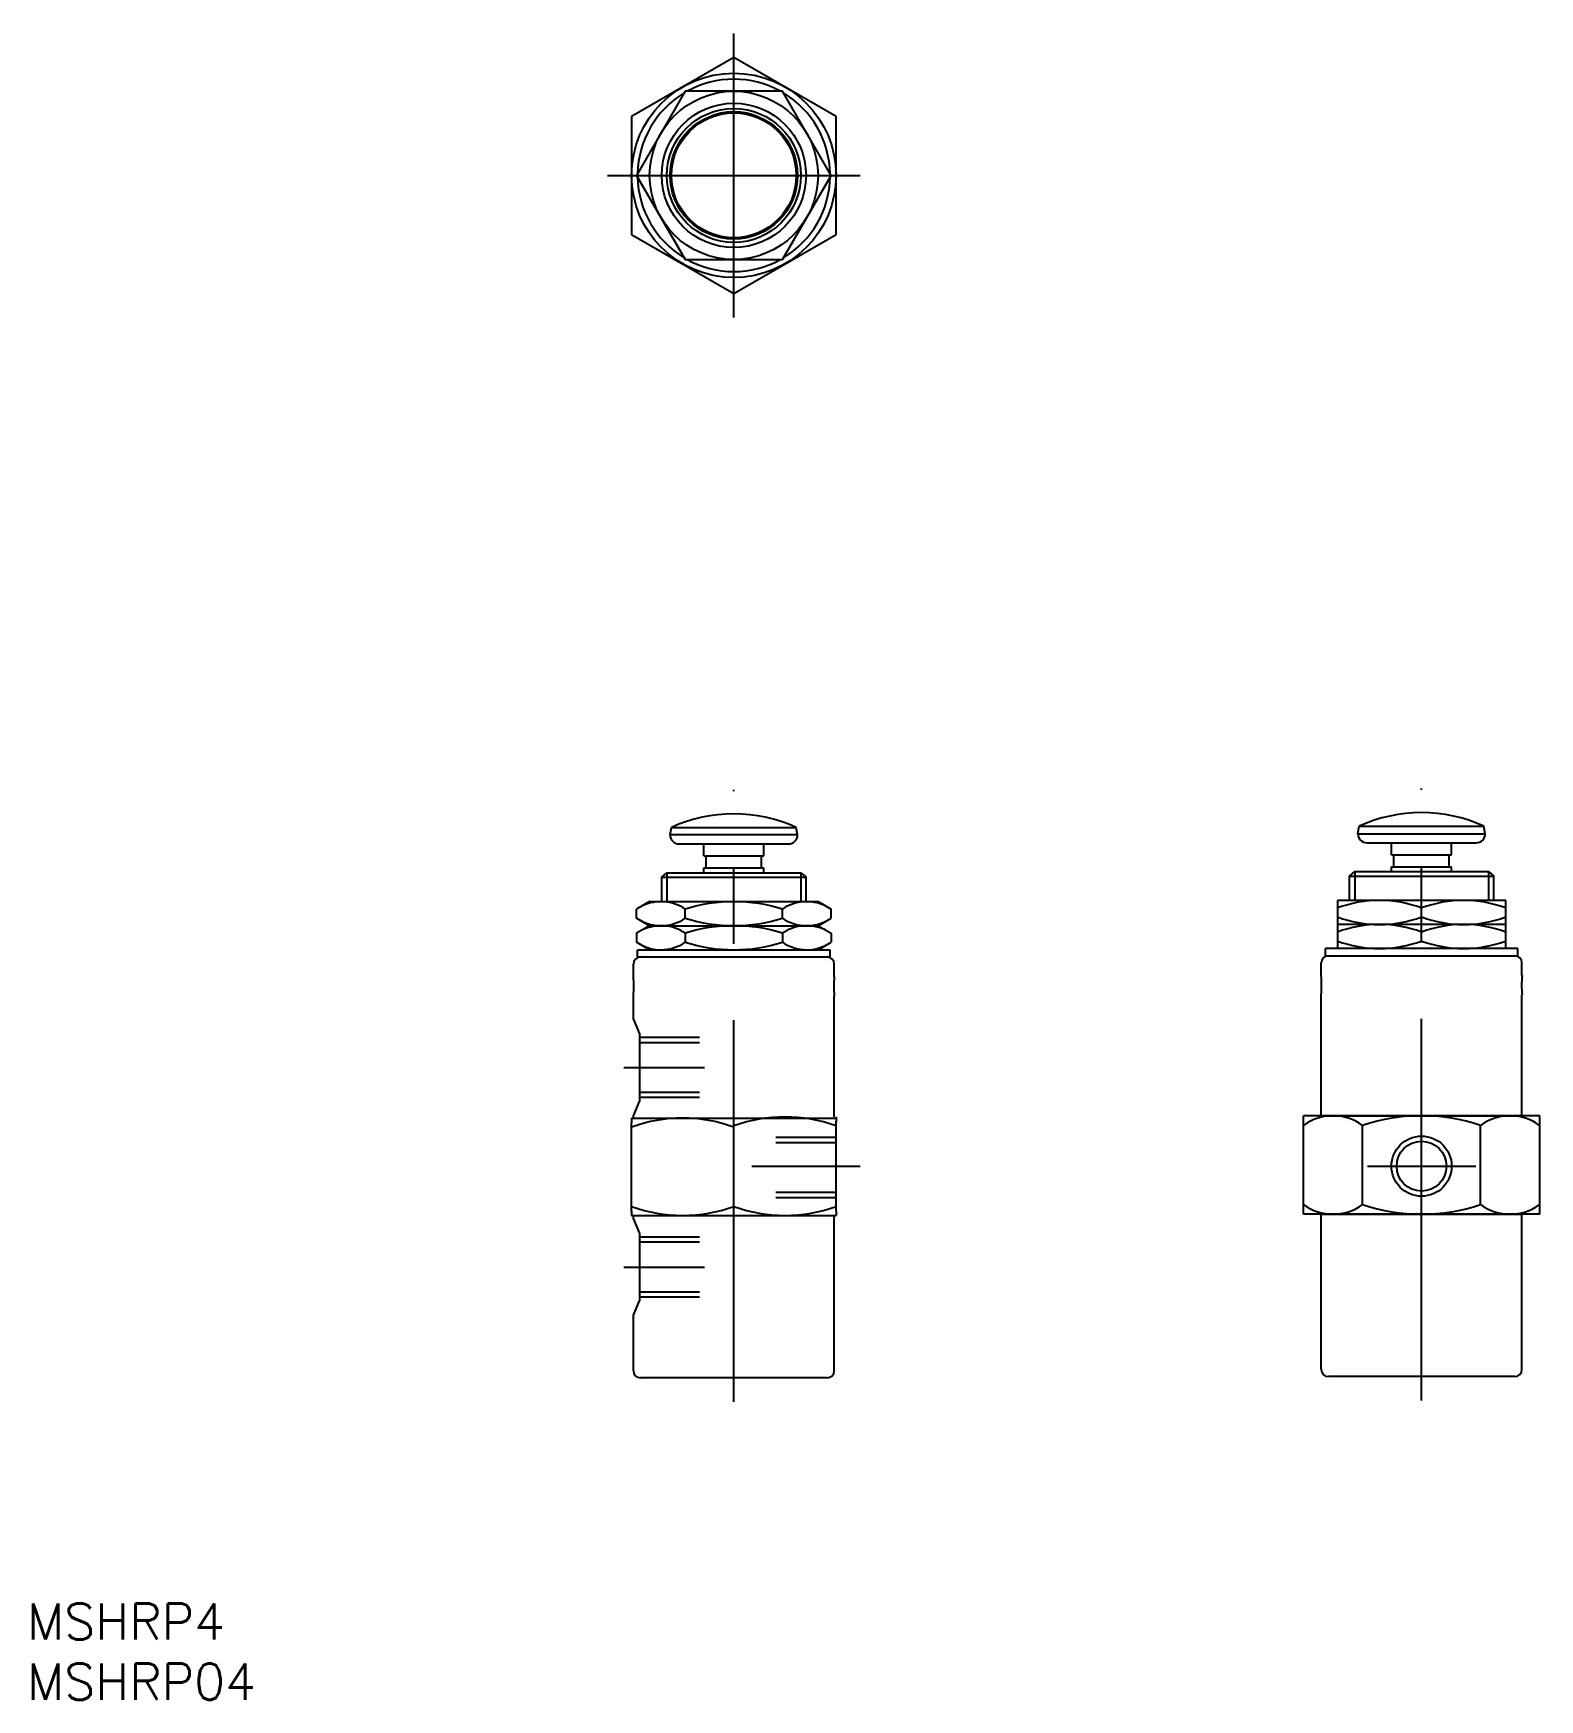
# Model space of a CAD drawing. Extents: x -58 to 67, y -127 to 12.
import ezdxf

# ---------------------------------------------------------------- set-up
doc = ezdxf.new("R2010")
doc.units = 0
doc.linetypes.add('CENTER', pattern=[50.8, 31.75, -6.35, 6.35, -6.35])
doc.linetypes.add('DASHED', pattern=[19.05, 12.7, -6.35])
doc.layers.get('0').update_dxf_attribs({"linetype": 'CONTINUOUS'})
doc.layers.add('CENTER', color=1, linetype='CENTER')
doc.styles.get("Standard").update_dxf_attribs({"font": 'txt.shx', "height": 3, "bigfont": 'bigfont.shx'})

# ---------------------------------------------------------------- blocks, each defined once
blk = doc.blocks.new('*U10')
at = {"color": 7, "linetype": 'CONTINUOUS'}
blk.add_text('MSHRP4', height=3, dxfattribs=at).set_placement((-58.76, -121.77))
blk = doc.blocks.new('*U11')
at = {"color": 7, "linetype": 'CONTINUOUS'}
blk.add_text('MSHRP04', height=3, dxfattribs=at).set_placement((-58.76, -126.77))

msp = doc.modelspace()

# ---------------------------------------------------------------- linework, layer by layer
at = {"color": 7, "linetype": 'CONTINUOUS'}
for p, q in [((0, 9.81), (-8.5, 4.91)), ((8.5, 4.91), (0, 9.81)), ((-4.04, 7), (-8.08, 0)), ((4.04, 7), (-4.04, 7)), ((8.08, 0), (4.04, 7)), ((-8.5, 4.91), (-8.5, 0)), ((8.5, -4.91), (8.5, 4.91)), ((-8.5, 0), (-8.5, -4.91)), ((-8.08, 0), (-4.04, -7)), ((4.04, -7), (8.08, 0)), ((-8.5, -4.91), (0, -9.81)), ((0, -9.81), (8.5, -4.91)), ((-4.04, -7), (4.04, -7)), ((-5.3, -54.85), (-5.19, -54.23)), ((5.3, -54.85), (-5.3, -54.85)), ((-5.19, -54.23), (5.19, -54.23)), ((5.3, -54.85), (5.19, -54.23)), ((51.88, -54.75), (51.99, -54.13)), ((51.88, -54.75), (62.48, -54.75)), ((51.99, -54.13), (62.37, -54.13)), ((62.48, -54.75), (62.37, -54.13)), ((-4.55, -55.6), (4.55, -55.6)), ((-2.5, -56.6), (-2.5, -55.6)), ((-2.5, -56.6), (2.5, -56.6)), ((-2.3, -57.6), (-2.3, -56.6)), ((2.3, -57.6), (2.3, -56.6)), ((2.5, -56.6), (2.5, -55.6)), ((52.63, -55.5), (61.73, -55.5)), ((54.68, -56.5), (54.68, -55.5)), ((54.68, -56.5), (59.68, -56.5)), ((54.88, -57.5), (54.88, -56.5)), ((59.48, -57.5), (59.48, -56.5)), ((59.68, -56.5), (59.68, -55.5)), ((-6, -58.37), (-5.57, -58)), ((-5.57, -58), (5.57, -58)), ((-2.5, -57.6), (2.5, -57.6)), ((-2.5, -58), (-2.5, -57.6)), ((2.5, -58), (2.5, -57.6)), ((5.57, -58), (6, -58.37)), ((51.18, -58.27), (51.62, -57.9)), ((51.62, -57.9), (62.75, -57.9)), ((54.68, -57.5), (59.68, -57.5)), ((54.68, -57.9), (54.68, -57.5)), ((59.68, -57.9), (59.68, -57.5)), ((62.75, -57.9), (63.18, -58.27)), ((-6, -60.4), (-6, -58.37)), ((-6, -58.37), (6, -58.37)), ((6, -60.4), (6, -58.37)), ((51.18, -60.3), (51.18, -58.27)), ((51.18, -58.27), (63.18, -58.27)), ((63.18, -60.3), (63.18, -58.27)), ((-7, -60.4), (-8.08, -61.03)), ((-7, -60.4), (7, -60.4)), ((-6, -60.4), (6, -60.4)), ((7, -60.4), (8.08, -61.03)), ((50.18, -60.3), (50.18, -62.3)), ((64.18, -60.3), (50.18, -60.3)), ((57.18, -61.67), (57.18, -60.93)), ((64.18, -62.3), (64.18, -60.3)), ((-8.08, -61.77), (-8.08, -61.03)), ((-7, -62.4), (-8.08, -61.77)), ((-4.04, -61.77), (-4.04, -61.03)), ((4.04, -61.77), (4.04, -61.03)), ((7, -62.4), (8.08, -61.77)), ((8.08, -61.77), (8.08, -61.03)), ((64.18, -62.3), (50.18, -62.3)), ((50.18, -62.3), (50.18, -64.3)), ((64.18, -62.3), (50.18, -62.3)), ((64.18, -64.3), (64.18, -62.3)), ((-7, -62.4), (-8.08, -63.03)), ((-8.08, -63.03), (-8.08, -63.77)), ((-7, -62.4), (7, -62.4)), ((-4.04, -63.03), (-4.04, -63.77)), ((4.04, -63.03), (4.04, -63.77)), ((7, -62.4), (8.08, -63.03)), ((8.08, -63.03), (8.08, -63.77)), ((57.18, -63.67), (57.18, -62.93)), ((-7, -64.4), (-8.08, -63.77)), ((-8, -65), (-8, -64.4)), ((-8, -64.4), (8, -64.4)), ((-8, -65), (8, -65)), ((-7.75, -65), (7.75, -65)), ((-7, -65), (7, -65)), ((-7, -65), (7, -65)), ((-3.5, -65), (3.5, -65)), ((-3.5, -65), (3.5, -65)), ((7, -64.4), (8.08, -63.77)), ((8, -65), (8, -64.4)), ((65.18, -64.3), (49.18, -64.3)), ((49.18, -64.9), (49.18, -64.3)), ((49.18, -64.9), (65.18, -64.9)), ((50.18, -64.9), (64.18, -64.9)), ((53.68, -64.9), (60.68, -64.9)), ((65.18, -64.9), (65.18, -64.3)), ((-8.35, -66.65), (-8.35, -65.6)), ((8.35, -66.65), (8.35, -65.6)), ((48.83, -66.55), (48.83, -65.5)), ((65.53, -66.55), (65.53, -65.5)), ((-8.35, -70.2), (-8.35, -68.25)), ((8.35, -78.3), (8.35, -68.25)), ((48.83, -78.2), (48.83, -68.15)), ((65.53, -78.2), (65.53, -68.15)), ((-8.34, -70.2), (-8.35, -70.2)), ((-8.34, -70.2), (-7.84, -71.39)), ((-7.85, -71.39), (-7.85, -77.01)), ((-8.34, -78.2), (-7.84, -77.01)), ((-8.5, -78.4), (-8.5, -78.79)), ((-8.5, -78.4), (8.5, -78.4)), ((-8.5, -86.21), (-8.5, -78.79)), ((-8.35, -78.4), (-8.35, -78.2)), ((-8.35, -78.2), (-8.34, -78.2)), ((0, -86.11), (0, -78.69)), ((8.5, -78.3), (8.5, -78.69)), ((8.5, -86.11), (8.5, -78.69)), ((47.37, -86.4), (47.37, -78.2)), ((67, -78.2), (47.37, -78.2)), ((48.83, -78.2), (65.53, -78.2)), ((67, -86.4), (67, -78.2)), ((52.28, -85.58), (52.28, -79.02)), ((62.09, -85.58), (62.09, -79.02)), ((-8.5, -86.11), (-8.5, -86.5)), ((-8.5, -86.5), (8.5, -86.5)), ((-8.35, -86.8), (-8.35, -86.5)), ((-8.34, -86.8), (-8.35, -86.8)), ((-8.34, -86.8), (-7.84, -87.99)), ((8.35, -99.4), (8.35, -86.5)), ((8.5, -86.11), (8.5, -86.5)), ((67, -86.4), (47.37, -86.4)), ((48.83, -99.3), (48.83, -86.4)), ((48.83, -86.4), (65.53, -86.4)), ((65.53, -99.3), (65.53, -86.4)), ((-7.85, -87.99), (-7.85, -93.61)), ((-7.84, -87.99), (-7.85, -87.99)), ((-8.34, -94.8), (-7.84, -93.61)), ((-7.84, -93.61), (-7.85, -93.61)), ((-8.35, -99.4), (-8.35, -94.8)), ((-8.34, -94.8), (-8.35, -94.8)), ((7.75, -100), (-7.75, -100)), ((64.93, -99.9), (49.43, -99.9))]:
    msp.add_line(p, q, dxfattribs=at)
at = {"color": 3, "linetype": 'CONTINUOUS'}
for p, q in [((-5.57, -58), (-5.57, -60.39)), ((5.57, -58), (5.57, -60.4)), ((51.62, -57.9), (51.62, -60.29)), ((62.75, -57.9), (62.75, -60.3))]:
    msp.add_line(p, q, dxfattribs=at)
at = {"color": 3, "linetype": 'DASHED'}
for p, q in [((-2.85, -71.7), (-7.85, -71.7)), ((-2.85, -72.13), (-7.85, -72.13)), ((-2.85, -76.27), (-7.85, -76.27)), ((-2.85, -76.7), (-7.85, -76.7)), ((3.5, -80), (8.5, -80)), ((3.5, -80.43), (8.5, -80.43)), ((3.5, -84.57), (8.5, -84.57)), ((3.5, -85), (8.5, -85)), ((-2.85, -88.3), (-7.85, -88.3)), ((-2.85, -88.73), (-7.85, -88.73)), ((-2.85, -92.87), (-7.85, -92.87)), ((-2.85, -93.3), (-7.85, -93.3))]:
    msp.add_line(p, q, dxfattribs=at)
at = {"color": 7, "linetype": 'CONTINUOUS'}
for centre, radius in [((0, 0), 8.5), ((0, 0), 7), ((0, 0), 6), ((0, 0), 5.3), ((0, 0), 5.19), ((57.18, -82.4), 2.07)]:
    msp.add_circle(centre, radius, dxfattribs=at)
at = {"color": 3, "linetype": 'CONTINUOUS'}
for centre, radius in [((0, 0), 5.57), ((57.18, -82.4), 2.5)]:
    msp.add_circle(centre, radius, dxfattribs=at)
at = {"color": 7, "linetype": 'CONTINUOUS'}
for centre, radius, start, end in [((0, 0), 8, 61.045, 118.955), ((0, 0), 8, 121.045, 178.955), ((0, 0), 8, 1.045, 58.955), ((0, 0), 8, 181.045, 238.955), ((0, 0), 8, 301.045, 358.955), ((0, 0), 8, 241.045, 298.955), ((0, -65.6), 12.5, 65.4659, 114.5341), ((57.18, -65.5), 12.5, 65.4659, 114.5341), ((-4.55, -54.85), 0.75, 180, 270), ((4.55, -54.85), 0.75, 270, 0), ((52.63, -54.75), 0.75, 180, 270), ((61.73, -54.75), 0.75, 270, 0), ((-6.06, -63.98), 3.58, 55.6158, 115.6158), ((0, -73.77), 13.37, 72.412, 107.588), ((6.06, -63.98), 3.58, 64.3842, 124.3842), ((53.68, -70.41), 10.11, 69.7438, 110.2562), ((60.68, -70.41), 10.11, 69.7438, 110.2562), ((-6.06, -58.82), 3.58, 244.3842, 304.3842), ((0, -49.03), 13.37, 252.412, 287.588), ((6.06, -58.82), 3.58, 235.6158, 295.6158), ((53.68, -52.19), 10.11, 249.7438, 290.2562), ((53.68, -72.41), 10.11, 69.7438, 110.2562), ((60.68, -52.19), 10.11, 249.7438, 290.2562), ((60.68, -72.41), 10.11, 69.7438, 110.2562), ((-6.06, -65.98), 3.58, 55.6158, 115.6158), ((0, -75.77), 13.37, 72.412, 107.588), ((6.06, -65.98), 3.58, 64.3842, 124.3842), ((53.68, -54.19), 10.11, 249.7438, 290.2562), ((60.68, -54.19), 10.11, 249.7438, 290.2562), ((-7.75, -65.6), 0.6, 90, 180), ((-6.06, -60.82), 3.58, 244.3842, 304.3842), ((0, -51.03), 13.37, 252.412, 287.588), ((6.06, -60.82), 3.58, 235.6158, 295.6158), ((7.75, -65.6), 0.6, 0, 90), ((49.43, -65.5), 0.6, 90, 180), ((64.93, -65.5), 0.6, 0, 90), ((-17.81, -67.45), 9.5, 355.1684, 4.8316), ((17.81, -67.45), 9.5, 175.1684, 184.8316), ((39.37, -67.35), 9.5, 355.1684, 4.8316), ((75, -67.35), 9.5, 175.1684, 184.8316), ((-4.25, -90.69), 12.29, 69.7742, 110.2258), ((4.25, -90.59), 12.29, 69.7742, 110.2258), ((49.82, -82.28), 4.08, 53.0676, 126.9324), ((57.18, -93.31), 15.11, 71.0416, 108.9584), ((64.54, -82.28), 4.08, 53.0676, 126.9324), ((-4.25, -74.21), 12.29, 249.7742, 290.2258), ((4.25, -74.21), 12.29, 249.7742, 290.2258), ((49.82, -82.32), 4.08, 233.0676, 306.9324), ((57.18, -71.29), 15.11, 251.0416, 288.9584), ((64.54, -82.32), 4.08, 233.0676, 306.9324), ((-7.75, -99.4), 0.6, 180, 270), ((7.75, -99.4), 0.6, 270, 0), ((49.43, -99.3), 0.6, 180, 270), ((64.93, -99.3), 0.6, 270, 0)]:
    msp.add_arc(centre, radius, start, end, dxfattribs=at)
at = {"layer": 'CENTER', "color": 1, "linetype": 'CENTER'}
for p, q in [((0, -11.81), (0, 11.81)), ((-10.5, 0), (10.5, 0)), ((0, -102), (0, -51.1)), ((57.18, -101.9), (57.18, -51)), ((-9.14, -74.2), (-3.04, -74.2)), ((-8.94, -74.2), (-2.44, -74.2)), ((1.5, -82.4), (10.5, -82.4)), ((52.68, -82.4), (61.68, -82.4)), ((54.68, -82.4), (59.68, -82.4)), ((-9.14, -90.8), (-3.04, -90.8)), ((-8.94, -90.8), (-2.44, -90.8))]:
    msp.add_line(p, q, dxfattribs=at)

# ---------------------------------------------------------------- block references
at = {"color": 7, "linetype": 'CONTINUOUS'}
for name in ['*U10', '*U11']:
    msp.add_blockref(name, (0, 0), dxfattribs=at)

doc.saveas('drawing.dxf')
